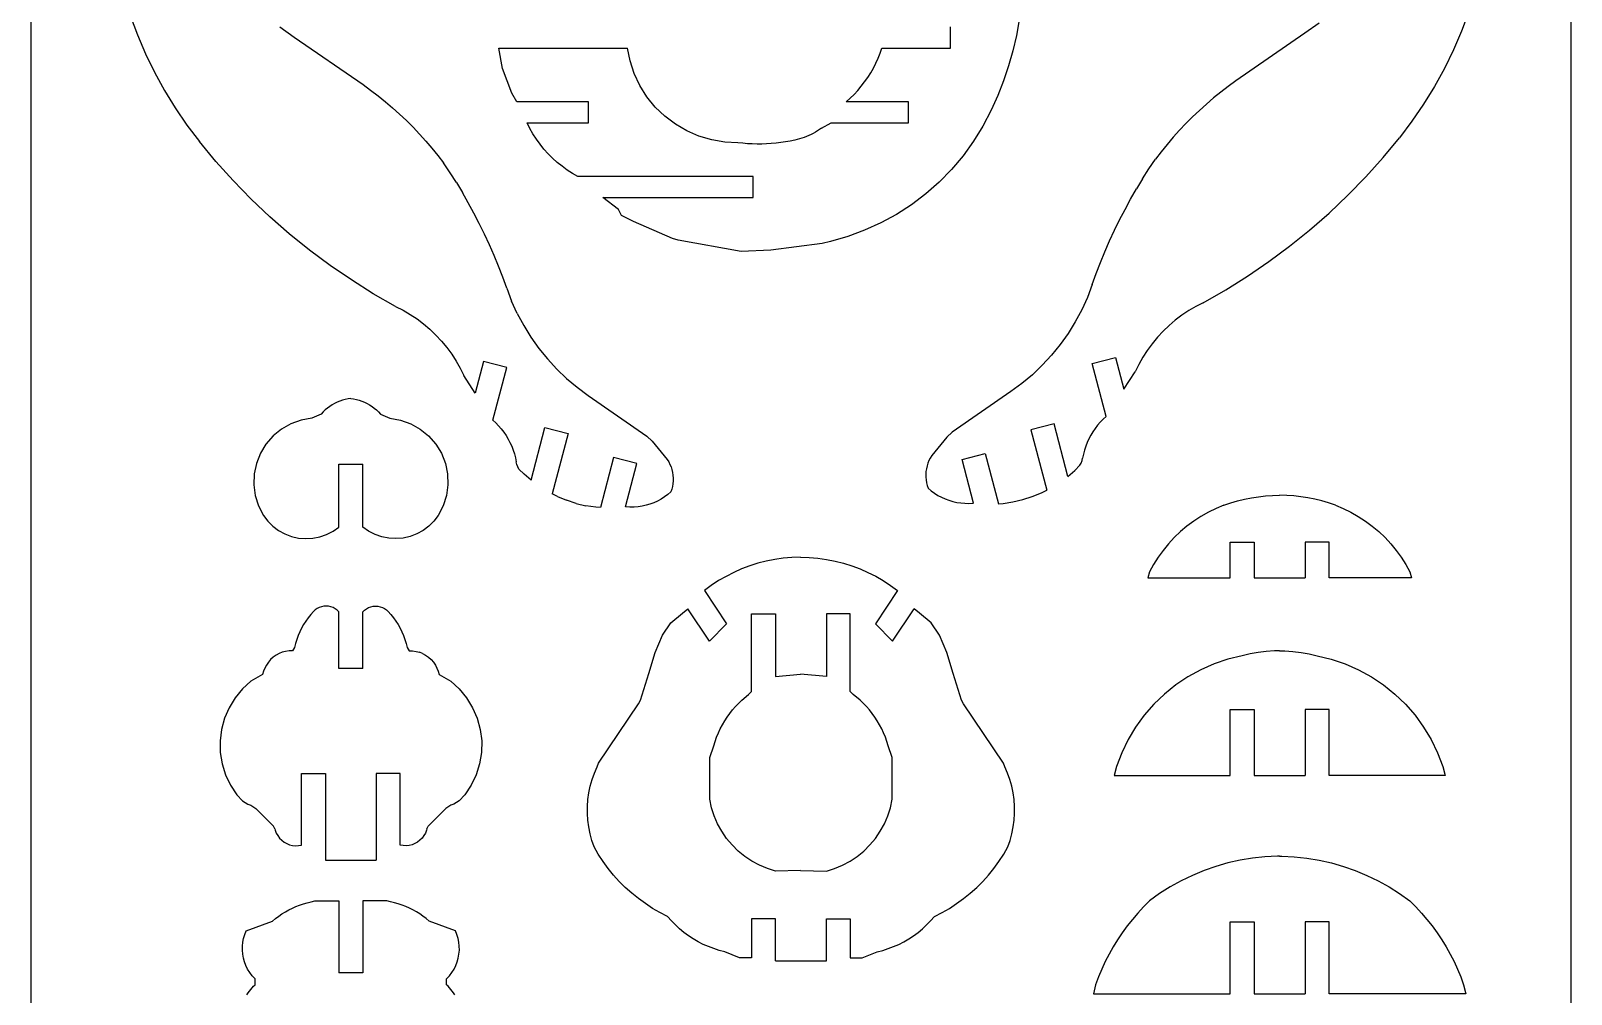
# Model space of a CAD drawing. Extents: x -402 to 402, y -558 to 558.
# Drawn here: x -402.4 to -16.1, y -8 to 233.6 of the extents above; entities that cross this region are included whole.
import ezdxf

# ---------------------------------------------------------------- set-up
doc = ezdxf.new("R2010")
doc.units = 0
doc.header["$MEASUREMENT"] = 0
doc.layers.get('0').update_dxf_attribs({"linetype": 'CONTINUOUS'})

msp = doc.modelspace()

# ---------------------------------------------------------------- linework, layer by layer
for p, q in [((-402.38, 526.13), (-402.38, -525.37)), ((-16.13, -526.12), (-16.13, 526.88)), ((-377.47, 237.43), (-375.66, 232.58)), ((-154.58, 236.32), (-155.25, 232.42)), ((-41.8, 238.37), (-43.61, 233.52)), ((-375.66, 232.58), (-373.61, 227.82)), ((-339.96, 234.53), (-336.35, 232.01)), ((-336.35, 232.01), (-319.07, 220.08)), ((-171.76, 229.26), (-171.76, 234.54)), ((-155.25, 232.42), (-156.11, 228.57)), ((-82.91, 232.95), (-100.2, 221.03)), ((-79.3, 235.47), (-82.91, 232.95)), ((-43.61, 233.52), (-45.65, 228.77)), ((-285.01, 229.26), (-252.76, 229.26)), ((-284.06, 224.13), (-285.01, 229.26)), ((-252.1, 226.01), (-252.76, 229.26)), ((-189.94, 226.7), (-189.44, 227.97)), ((-189.44, 227.97), (-189.01, 229.26)), ((-189.01, 229.26), (-171.76, 229.26)), ((-156.11, 228.57), (-157.18, 224.76)), ((-45.65, 228.77), (-47.92, 224.11)), ((-373.61, 227.82), (-371.34, 223.17)), ((-281.72, 217.94), (-284.06, 224.13)), ((-251.06, 222.85), (-252.1, 226.01)), ((-191.78, 223.04), (-191.11, 224.23)), ((-191.11, 224.23), (-190.5, 225.45)), ((-190.5, 225.45), (-189.94, 226.7)), ((-157.18, 224.76), (-158.45, 221.01)), ((-47.92, 224.11), (-50.42, 219.58)), ((-371.34, 223.17), (-368.85, 218.64)), ((-249.64, 219.85), (-251.06, 222.85)), ((-194.13, 219.68), (-193.29, 220.76)), ((-193.29, 220.76), (-192.51, 221.88)), ((-192.51, 221.88), (-191.78, 223.04)), ((-158.45, 221.01), (-159.91, 217.34)), ((-100.2, 221.03), (-102.11, 219.64)), ((-368.85, 218.64), (-366.14, 214.22)), ((-319.07, 220.08), (-317.16, 218.7)), ((-317.16, 218.7), (-315.29, 217.27)), ((-315.29, 217.27), (-313.45, 215.79)), ((-280.51, 215.79), (-281.72, 217.94)), ((-247.87, 217.04), (-249.64, 219.85)), ((-245.78, 214.46), (-247.87, 217.04)), ((-197.95, 215.79), (-196.92, 216.69)), ((-196.92, 216.69), (-195.94, 217.64)), ((-195.94, 217.64), (-195.01, 218.64)), ((-195.01, 218.64), (-194.13, 219.68)), ((-159.91, 217.34), (-161.56, 213.66)), ((-105.81, 216.73), (-107.61, 215.2)), ((-103.98, 218.21), (-105.81, 216.73)), ((-102.11, 219.64), (-103.98, 218.21)), ((-50.42, 219.58), (-53.13, 215.17)), ((-366.14, 214.22), (-363.21, 209.95)), ((-313.45, 215.79), (-311.66, 214.26)), ((-311.66, 214.26), (-309.91, 212.68)), ((-309.91, 212.68), (-308.2, 211.06)), ((-262.51, 215.79), (-280.51, 215.79)), ((-262.51, 210.51), (-262.51, 215.79)), ((-243.39, 212.14), (-245.78, 214.46)), ((-182.26, 215.79), (-197.95, 215.79)), ((-182.26, 210.51), (-182.26, 215.79)), ((-161.56, 213.66), (-163.62, 209.69)), ((-109.36, 213.63), (-111.07, 212)), ((-107.61, 215.2), (-109.36, 213.63)), ((-53.13, 215.17), (-56.05, 210.89)), ((-363.21, 209.95), (-360.09, 205.82)), ((-308.2, 211.06), (-306.53, 209.4)), ((-306.53, 209.4), (-304.91, 207.69)), ((-277.95, 210.51), (-262.51, 210.51)), ((-277.24, 209.11), (-277.95, 210.51)), ((-276.46, 207.74), (-277.24, 209.11)), ((-240.75, 210.14), (-243.39, 212.14)), ((-237.88, 208.46), (-240.75, 210.14)), ((-204.59, 208.81), (-205.11, 208.47)), ((-204.08, 209.16), (-204.59, 208.81)), ((-204.08, 209.16), (-201.69, 210.51)), ((-201.69, 210.51), (-182.26, 210.51)), ((-163.62, 209.69), (-165.97, 205.88)), ((-114.36, 208.63), (-115.93, 206.87)), ((-112.74, 210.34), (-114.36, 208.63)), ((-111.07, 212), (-112.74, 210.34)), ((-56.05, 210.89), (-59.18, 206.77)), ((-355.96, 200.84), (-360.09, 205.82)), ((-304.91, 207.69), (-303.33, 205.93)), ((-303.33, 205.93), (-301.8, 204.14)), ((-275.61, 206.42), (-276.46, 207.74)), ((-274.69, 205.15), (-275.61, 206.42)), ((-273.7, 203.92), (-274.69, 205.15)), ((-234.83, 207.15), (-237.88, 208.46)), ((-231.64, 206.21), (-234.83, 207.15)), ((-228.37, 205.66), (-231.64, 206.21)), ((-225.05, 205.5), (-228.37, 205.66)), ((-223.86, 205.37), (-225.05, 205.5)), ((-222.67, 205.27), (-223.86, 205.37)), ((-221.48, 205.2), (-222.67, 205.27)), ((-220.28, 205.17), (-221.48, 205.2)), ((-219.09, 205.18), (-220.28, 205.17)), ((-217.89, 205.21), (-219.09, 205.18)), ((-216.7, 205.29), (-217.89, 205.21)), ((-215.51, 205.39), (-216.7, 205.29)), ((-214.32, 205.53), (-215.51, 205.39)), ((-213.14, 205.71), (-214.32, 205.53)), ((-211.96, 205.92), (-213.14, 205.71)), ((-210.79, 206.16), (-211.96, 205.92)), ((-210.19, 206.3), (-210.79, 206.16)), ((-209.59, 206.47), (-210.19, 206.3)), ((-209, 206.65), (-209.59, 206.47)), ((-208.42, 206.85), (-209, 206.65)), ((-207.85, 207.07), (-208.42, 206.85)), ((-207.28, 207.31), (-207.85, 207.07)), ((-206.72, 207.57), (-207.28, 207.31)), ((-206.17, 207.86), (-206.72, 207.57)), ((-205.63, 208.15), (-206.17, 207.86)), ((-205.11, 208.47), (-205.63, 208.15)), ((-165.97, 205.88), (-168.6, 202.25)), ((-117.46, 205.08), (-118.94, 203.25)), ((-115.93, 206.87), (-117.46, 205.08)), ((-63.31, 201.78), (-59.18, 206.77)), ((-301.8, 204.14), (-300.32, 202.31)), ((-300.32, 202.31), (-298.89, 200.43)), ((-272.65, 202.75), (-273.7, 203.92)), ((-271.54, 201.64), (-272.65, 202.75)), ((-270.37, 200.59), (-271.54, 201.64)), ((-168.6, 202.25), (-171.49, 198.83)), ((-122.01, 198.93), (-120.37, 201.37)), ((-118.94, 203.25), (-120.37, 201.37)), ((-67.64, 196.97), (-63.31, 201.78)), ((-351.63, 196.03), (-355.96, 200.84)), ((-297.25, 197.99), (-298.89, 200.43)), ((-295.67, 195.51), (-297.25, 197.99)), ((-269.15, 199.6), (-270.37, 200.59)), ((-267.87, 198.67), (-269.15, 199.6)), ((-266.55, 197.82), (-267.87, 198.67)), ((-265.19, 197.04), (-266.55, 197.82)), ((-221.26, 197.04), (-265.19, 197.04)), ((-221.26, 191.76), (-221.26, 197.04)), ((-171.49, 198.83), (-174.62, 195.63)), ((-123.59, 196.45), (-122.01, 198.93)), ((-347.12, 191.39), (-351.63, 196.03)), ((-295.67, 195.51), (-294.15, 192.99)), ((-174.62, 195.63), (-177.98, 192.68)), ((-126.59, 191.39), (-125.12, 193.93)), ((-123.59, 196.45), (-125.12, 193.93)), ((-72.15, 192.34), (-67.64, 196.97)), ((-342.42, 186.94), (-347.12, 191.39)), ((-292.68, 190.44), (-294.15, 192.99)), ((-291.26, 187.86), (-292.68, 190.44)), ((-258.95, 191.76), (-221.26, 191.76)), ((-255.01, 188.76), (-258.95, 191.76)), ((-181.55, 189.97), (-185.31, 187.54)), ((-177.98, 192.68), (-181.55, 189.97)), ((-128, 188.8), (-126.59, 191.39)), ((-76.84, 187.88), (-72.15, 192.34)), ((-337.55, 182.68), (-342.42, 186.94)), ((-289.91, 185.25), (-291.26, 187.86)), ((-254.26, 187.26), (-255.01, 188.76)), ((-251.26, 185.76), (-254.26, 187.26)), ((-241.43, 181.49), (-251.26, 185.76)), ((-185.31, 187.54), (-189.24, 185.4)), ((-130.65, 183.55), (-129.36, 186.19)), ((-129.36, 186.19), (-128, 188.8)), ((-81.71, 183.62), (-76.84, 187.88)), ((-332.52, 178.61), (-337.55, 182.68)), ((-288.61, 182.61), (-289.91, 185.25)), ((-287.38, 179.94), (-288.61, 182.61)), ((-197.52, 182.01), (-201.82, 180.78)), ((-193.32, 183.55), (-197.52, 182.01)), ((-189.24, 185.4), (-193.32, 183.55)), ((-131.89, 180.88), (-130.65, 183.55)), ((-86.75, 179.55), (-81.71, 183.62)), ((-327.33, 174.75), (-332.52, 178.61)), ((-286.2, 177.24), (-287.38, 179.94)), ((-240.08, 181.04), (-241.43, 181.49)), ((-224.26, 178.26), (-240.08, 181.04)), ((-216.79, 178.6), (-224.26, 178.26)), ((-203.94, 180.25), (-216.79, 178.6)), ((-201.82, 180.78), (-203.94, 180.25)), ((-134.18, 175.46), (-133.06, 178.18)), ((-133.06, 178.18), (-131.89, 180.88)), ((-91.94, 175.69), (-86.75, 179.55)), ((-321.99, 171.09), (-327.33, 174.75)), ((-285.09, 174.52), (-286.2, 177.24)), ((-284.03, 171.77), (-285.09, 174.52)), ((-135.23, 172.71), (-134.18, 175.46)), ((-97.28, 172.03), (-91.94, 175.69)), ((-316.51, 167.65), (-321.99, 171.09)), ((-283.04, 169), (-284.03, 171.77)), ((-136.22, 169.94), (-135.23, 172.71)), ((-102.76, 168.59), (-97.28, 172.03)), ((-310.89, 164.43), (-316.51, 167.65)), ((-283.04, 169), (-281.82, 165.8)), ((-137.45, 166.74), (-138.87, 163.62)), ((-136.22, 169.94), (-137.45, 166.74)), ((-108.37, 165.38), (-102.76, 168.59)), ((-310.89, 164.43), (-309.04, 163.5)), ((-309.04, 163.5), (-307.25, 162.46)), ((-307.25, 162.46), (-305.53, 161.31)), ((-280.4, 162.68), (-281.82, 165.8)), ((-280.4, 162.68), (-278.78, 159.66)), ((-138.87, 163.62), (-140.49, 160.6)), ((-113.74, 162.25), (-115.39, 161.01)), ((-112.01, 163.4), (-113.74, 162.25)), ((-110.22, 164.44), (-112.01, 163.4)), ((-108.37, 165.38), (-110.22, 164.44)), ((-305.53, 161.31), (-303.87, 160.06)), ((-303.87, 160.06), (-302.3, 158.72)), ((-302.3, 158.72), (-300.8, 157.29)), ((-278.78, 159.66), (-276.98, 156.74)), ((-140.49, 160.6), (-142.29, 157.69)), ((-116.97, 159.67), (-118.47, 158.24)), ((-115.39, 161.01), (-116.97, 159.67)), ((-300.8, 157.29), (-299.39, 155.78)), ((-299.39, 155.78), (-298.07, 154.18)), ((-276.98, 156.74), (-274.99, 153.95)), ((-144.28, 154.89), (-146.43, 152.23)), ((-142.29, 157.69), (-144.28, 154.89)), ((-121.2, 155.12), (-122.42, 153.45)), ((-119.88, 156.72), (-121.2, 155.12)), ((-118.47, 158.24), (-119.88, 156.72)), ((-298.07, 154.18), (-296.84, 152.51)), ((-296.84, 152.51), (-295.72, 150.77)), ((-295.72, 150.77), (-294.7, 148.97)), ((-288.85, 150.69), (-290.92, 142.75)), ((-283.05, 149.18), (-288.85, 150.69)), ((-274.99, 153.95), (-272.83, 151.29)), ((-272.83, 151.29), (-270.51, 148.77)), ((-146.43, 152.23), (-148.76, 149.71)), ((-136.22, 150.12), (-130.41, 151.64)), ((-130.41, 151.64), (-128.34, 143.69)), ((-123.54, 151.71), (-124.56, 149.91)), ((-122.42, 153.45), (-123.54, 151.71)), ((-294.7, 148.97), (-293.79, 147.11)), ((-290.92, 142.75), (-293.79, 147.11)), ((-286.5, 135.93), (-283.05, 149.18)), ((-270.51, 148.77), (-268.03, 146.4)), ((-151.24, 147.34), (-153.86, 145.13)), ((-148.76, 149.71), (-151.24, 147.34)), ((-132.76, 136.87), (-136.22, 150.12)), ((-128.34, 143.69), (-125.48, 148.05)), ((-124.56, 149.91), (-125.48, 148.05)), ((-268.03, 146.4), (-265.41, 144.19)), ((-265.41, 144.19), (-262.65, 142.15)), ((-156.62, 143.09), (-171.35, 132.91)), ((-153.86, 145.13), (-156.62, 143.09)), ((-327.43, 139.39), (-328, 138.96)), ((-326.83, 139.78), (-327.43, 139.39)), ((-326.21, 140.13), (-326.83, 139.78)), ((-325.56, 140.44), (-326.21, 140.13)), ((-324.9, 140.71), (-325.56, 140.44)), ((-324.22, 140.94), (-324.9, 140.71)), ((-323.53, 141.13), (-324.22, 140.94)), ((-322.83, 141.28), (-323.53, 141.13)), ((-322.13, 141.38), (-322.83, 141.28)), ((-322.13, 141.38), (-321.42, 141.28)), ((-321.42, 141.28), (-320.72, 141.13)), ((-320.72, 141.13), (-320.03, 140.94)), ((-320.03, 140.94), (-319.35, 140.71)), ((-319.35, 140.71), (-318.69, 140.44)), ((-318.69, 140.44), (-318.04, 140.13)), ((-318.04, 140.13), (-317.42, 139.78)), ((-317.42, 139.78), (-316.82, 139.39)), ((-316.82, 139.39), (-316.25, 138.96)), ((-262.65, 142.15), (-247.92, 131.97)), ((-334.61, 135.95), (-337.16, 135.04)), ((-331.93, 136.41), (-334.61, 135.95)), ((-329.55, 137.48), (-331.93, 136.41)), ((-329.07, 138), (-329.55, 137.48)), ((-328.55, 138.5), (-329.07, 138)), ((-328, 138.96), (-328.55, 138.5)), ((-316.25, 138.96), (-315.7, 138.5)), ((-315.7, 138.5), (-315.18, 138)), ((-315.18, 138), (-314.7, 137.48)), ((-314.7, 137.48), (-312.32, 136.41)), ((-312.32, 136.41), (-309.64, 135.95)), ((-309.64, 135.95), (-307.09, 135.04)), ((-286.5, 135.93), (-285.76, 135.24)), ((-285.76, 135.24), (-285.06, 134.5)), ((-134.21, 135.44), (-134.87, 134.67)), ((-133.51, 136.18), (-134.21, 135.44)), ((-132.76, 136.87), (-133.51, 136.18)), ((-341.63, 131.99), (-343.41, 129.95)), ((-339.53, 133.71), (-341.63, 131.99)), ((-337.16, 135.04), (-339.53, 133.71)), ((-307.09, 135.04), (-304.72, 133.71)), ((-304.72, 133.71), (-302.62, 131.99)), ((-302.62, 131.99), (-300.84, 129.95)), ((-285.06, 134.5), (-284.4, 133.73)), ((-284.4, 133.73), (-283.78, 132.92)), ((-283.78, 132.92), (-283.21, 132.08)), ((-283.21, 132.08), (-282.69, 131.21)), ((-276.93, 120.88), (-273.48, 134.12)), ((-273.48, 134.12), (-267.67, 132.6)), ((-267.67, 132.6), (-271.63, 117.45)), ((-247.92, 131.97), (-246.54, 130.7)), ((-172.72, 131.64), (-176.48, 127.05)), ((-171.35, 132.91), (-172.72, 131.64)), ((-145.79, 135.06), (-151.59, 133.55)), ((-151.59, 133.55), (-147.64, 118.4)), ((-142.33, 121.82), (-145.79, 135.06)), ((-136.57, 132.15), (-137.05, 131.25)), ((-136.05, 133.02), (-136.57, 132.15)), ((-135.48, 133.86), (-136.05, 133.02)), ((-134.87, 134.67), (-135.48, 133.86)), ((-344.82, 127.63), (-345.82, 125.1)), ((-343.41, 129.95), (-344.82, 127.63)), ((-300.84, 129.95), (-299.43, 127.63)), ((-299.43, 127.63), (-298.43, 125.1)), ((-282.69, 131.21), (-282.22, 130.31)), ((-282.22, 130.31), (-281.79, 129.39)), ((-281.79, 129.39), (-281.42, 128.44)), ((-281.42, 128.44), (-281.1, 127.47)), ((-281.1, 127.47), (-280.84, 126.49)), ((-246.54, 130.7), (-242.79, 126.11)), ((-168.84, 126.05), (-163.04, 127.56)), ((-163.04, 127.56), (-159.76, 114.98)), ((-138.16, 128.42), (-138.43, 127.44)), ((-137.84, 129.38), (-138.16, 128.42)), ((-137.47, 130.33), (-137.84, 129.38)), ((-137.05, 131.25), (-137.47, 130.33)), ((-345.82, 125.1), (-346.37, 122.45)), ((-325.13, 109.13), (-325.13, 124.88)), ((-325.13, 124.88), (-319.13, 124.88)), ((-319.13, 109.13), (-319.13, 124.88)), ((-298.43, 125.1), (-297.88, 122.45)), ((-280.84, 126.49), (-280.63, 125.5)), ((-280.51, 124.86), (-280.63, 125.5)), ((-280.29, 124.25), (-280.51, 124.86)), ((-279.97, 123.68), (-280.29, 124.25)), ((-279.97, 123.68), (-278.68, 122.38)), ((-256.23, 126.62), (-259.51, 114.04)), ((-250.42, 125.11), (-256.23, 126.62)), ((-253.27, 114.17), (-250.42, 125.11)), ((-242.79, 126.11), (-242.42, 125.5)), ((-242.42, 125.5), (-242.11, 124.86)), ((-242.11, 124.86), (-241.84, 124.2)), ((-241.84, 124.2), (-241.63, 123.53)), ((-177.8, 123.77), (-177.91, 123.07)), ((-177.64, 124.47), (-177.8, 123.77)), ((-177.43, 125.14), (-177.64, 124.47)), ((-177.16, 125.8), (-177.43, 125.14)), ((-176.84, 126.44), (-177.16, 125.8)), ((-176.48, 127.05), (-176.84, 126.44)), ((-165.99, 115.11), (-168.84, 126.05)), ((-140.59, 123.32), (-139.3, 124.62)), ((-139.3, 124.62), (-138.98, 125.19)), ((-138.98, 125.19), (-138.76, 125.8)), ((-138.76, 125.8), (-138.64, 126.44)), ((-138.43, 127.44), (-138.64, 126.44)), ((-346.37, 122.45), (-346.46, 119.73)), ((-297.88, 122.45), (-297.79, 119.73)), ((-276.93, 120.88), (-278.68, 122.38)), ((-241.63, 123.53), (-241.47, 122.83)), ((-241.38, 120), (-241.49, 119.3)), ((-241.47, 122.83), (-241.36, 122.13)), ((-241.32, 120.71), (-241.38, 120)), ((-241.36, 122.13), (-241.31, 121.42)), ((-241.31, 121.42), (-241.32, 120.71)), ((-177.91, 123.07), (-177.96, 122.36)), ((-177.96, 122.36), (-177.95, 121.65)), ((-177.95, 121.65), (-177.89, 120.94)), ((-177.89, 120.94), (-177.77, 120.24)), ((-177.77, 120.24), (-177.6, 119.55)), ((-142.33, 121.82), (-140.59, 123.32)), ((-346.46, 119.73), (-346.09, 117.05)), ((-346.09, 117.05), (-345.27, 114.46)), ((-298.16, 117.05), (-298.98, 114.46)), ((-297.79, 119.73), (-298.16, 117.05)), ((-270.34, 116.8), (-271.63, 117.45)), ((-270.34, 116.8), (-268.01, 115.84)), ((-244.35, 116.15), (-245.25, 115.67)), ((-243.49, 116.69), (-244.35, 116.15)), ((-242.67, 117.28), (-243.49, 116.69)), ((-241.89, 117.93), (-242.67, 117.28)), ((-241.67, 118.61), (-241.89, 117.93)), ((-241.49, 119.3), (-241.67, 118.61)), ((-177.6, 119.55), (-177.37, 118.87)), ((-177.37, 118.87), (-176.6, 118.22)), ((-176.6, 118.22), (-175.77, 117.63)), ((-175.77, 117.63), (-174.91, 117.09)), ((-174.91, 117.09), (-174.02, 116.61)), ((-174.02, 116.61), (-173.09, 116.19)), ((-173.09, 116.19), (-172.14, 115.84)), ((-156.1, 115.44), (-153.65, 116.02)), ((-153.65, 116.02), (-151.25, 116.79)), ((-151.25, 116.79), (-148.92, 117.74)), ((-148.92, 117.74), (-147.64, 118.4)), ((-99.8, 115.68), (-98.07, 116.11)), ((-98.07, 116.11), (-96.32, 116.46)), ((-96.32, 116.46), (-94.56, 116.75)), ((-94.56, 116.75), (-92.79, 116.95)), ((-92.79, 116.95), (-91.01, 117.09)), ((-91.01, 117.09), (-89.23, 117.14)), ((-87.45, 117.09), (-89.23, 117.14)), ((-85.67, 116.95), (-87.45, 117.09)), ((-83.9, 116.75), (-85.67, 116.95)), ((-82.14, 116.46), (-83.9, 116.75)), ((-80.39, 116.11), (-82.14, 116.46)), ((-78.66, 115.68), (-80.39, 116.11)), ((-345.27, 114.46), (-344.02, 112.05)), ((-344.02, 112.05), (-342.94, 110.62)), ((-300.23, 112.05), (-301.31, 110.62)), ((-298.98, 114.46), (-300.23, 112.05)), ((-265.62, 115.08), (-268.01, 115.84)), ((-265.62, 115.08), (-263.17, 114.5)), ((-260.68, 114.12), (-263.17, 114.5)), ((-259.51, 114.04), (-260.68, 114.12)), ((-253.14, 114.18), (-253.27, 114.17)), ((-252.13, 114.13), (-253.14, 114.18)), ((-251.11, 114.15), (-252.13, 114.13)), ((-250.1, 114.23), (-251.11, 114.15)), ((-249.09, 114.39), (-250.1, 114.23)), ((-248.1, 114.61), (-249.09, 114.39)), ((-247.13, 114.9), (-248.1, 114.61)), ((-246.18, 115.25), (-247.13, 114.9)), ((-245.25, 115.67), (-246.18, 115.25)), ((-172.14, 115.84), (-171.16, 115.55)), ((-171.16, 115.55), (-170.17, 115.33)), ((-170.17, 115.33), (-169.17, 115.17)), ((-169.17, 115.17), (-168.16, 115.09)), ((-168.16, 115.09), (-167.14, 115.07)), ((-167.14, 115.07), (-166.13, 115.13)), ((-166.13, 115.13), (-165.99, 115.11)), ((-159.76, 114.98), (-158.59, 115.06)), ((-158.59, 115.06), (-156.1, 115.44)), ((-107.1, 112.86), (-108.96, 111.81)), ((-105.18, 113.79), (-107.1, 112.86)), ((-103.2, 114.6), (-105.18, 113.79)), ((-103.2, 114.6), (-101.51, 115.17)), ((-101.51, 115.17), (-99.8, 115.68)), ((-76.95, 115.17), (-78.66, 115.68)), ((-75.26, 114.6), (-76.95, 115.17)), ((-75.26, 114.6), (-73.28, 113.79)), ((-73.28, 113.79), (-71.36, 112.86)), ((-71.36, 112.86), (-69.5, 111.81)), ((-342.94, 110.62), (-341.66, 109.36)), ((-341.66, 109.36), (-340.23, 108.28)), ((-340.23, 108.28), (-338.65, 107.42)), ((-326.59, 108.09), (-325.13, 109.13)), ((-317.66, 108.09), (-319.13, 109.13)), ((-304.02, 108.28), (-305.6, 107.42)), ((-302.59, 109.36), (-304.02, 108.28)), ((-301.31, 110.62), (-302.59, 109.36)), ((-112.48, 109.37), (-114.11, 108)), ((-110.76, 110.64), (-112.48, 109.37)), ((-108.96, 111.81), (-110.76, 110.64)), ((-69.5, 111.81), (-67.7, 110.64)), ((-67.7, 110.64), (-65.99, 109.37)), ((-65.99, 109.37), (-64.35, 108)), ((-338.65, 107.42), (-336.98, 106.78)), ((-336.98, 106.78), (-335.23, 106.38)), ((-335.23, 106.38), (-333.44, 106.23)), ((-333.44, 106.23), (-331.64, 106.33)), ((-331.64, 106.33), (-329.88, 106.68)), ((-329.88, 106.68), (-328.19, 107.27)), ((-328.19, 107.27), (-326.59, 108.09)), ((-316.06, 107.27), (-317.66, 108.09)), ((-314.37, 106.68), (-316.06, 107.27)), ((-312.61, 106.33), (-314.37, 106.68)), ((-310.81, 106.23), (-312.61, 106.33)), ((-309.02, 106.38), (-310.81, 106.23)), ((-307.27, 106.78), (-309.02, 106.38)), ((-305.6, 107.42), (-307.27, 106.78)), ((-117.11, 104.95), (-118.47, 103.3)), ((-115.66, 106.52), (-117.11, 104.95)), ((-114.11, 108), (-115.66, 106.52)), ((-101.63, 96.38), (-101.63, 105.38)), ((-101.63, 105.38), (-95.63, 105.38)), ((-95.63, 105.38), (-95.63, 96.38)), ((-82.84, 105.38), (-82.84, 96.38)), ((-76.84, 105.38), (-82.84, 105.38)), ((-76.84, 96.38), (-76.84, 105.38)), ((-64.35, 108), (-62.8, 106.52)), ((-62.8, 106.52), (-61.35, 104.95)), ((-61.35, 104.95), (-60, 103.3)), ((-217.95, 100.6), (-220.05, 100.06)), ((-215.82, 101.02), (-217.95, 100.6)), ((-213.68, 101.32), (-215.82, 101.02)), ((-211.52, 101.51), (-213.68, 101.32)), ((-209.35, 101.57), (-211.52, 101.51)), ((-209.35, 101.57), (-207.17, 101.51)), ((-207.17, 101.51), (-205, 101.33)), ((-205, 101.33), (-202.83, 101.03)), ((-202.83, 101.03), (-200.69, 100.61)), ((-200.69, 100.61), (-198.57, 100.08)), ((-119.71, 101.56), (-120.85, 99.75)), ((-118.47, 103.3), (-119.71, 101.56)), ((-60, 103.3), (-58.75, 101.56)), ((-58.75, 101.56), (-57.61, 99.75)), ((-228.05, 96.78), (-229.93, 95.7)), ((-226.12, 97.77), (-228.05, 96.78)), ((-224.14, 98.64), (-226.12, 97.77)), ((-222.11, 99.41), (-224.14, 98.64)), ((-220.05, 100.06), (-222.11, 99.41)), ((-198.57, 100.08), (-196.49, 99.42)), ((-196.49, 99.42), (-194.45, 98.66)), ((-194.45, 98.66), (-192.45, 97.78)), ((-192.45, 97.78), (-190.5, 96.8)), ((-190.5, 96.8), (-188.61, 95.71)), ((-121.88, 97.88), (-122.31, 96.38)), ((-120.85, 99.75), (-121.88, 97.88)), ((-57.61, 99.75), (-56.59, 97.88)), ((-56.59, 97.88), (-56.15, 96.38)), ((-231.74, 94.51), (-233.48, 93.22)), ((-233.48, 93.22), (-227.9, 84.85)), ((-229.93, 95.7), (-231.74, 94.51)), ((-185.02, 93.22), (-190.6, 84.85)), ((-188.61, 95.71), (-186.78, 94.51)), ((-186.78, 94.51), (-185.02, 93.22)), ((-122.31, 96.38), (-101.63, 96.38)), ((-95.63, 96.38), (-82.84, 96.38)), ((-56.15, 96.38), (-76.84, 96.38)), ((-330.04, 88.97), (-330.57, 88.7)), ((-329.47, 89.17), (-330.04, 88.97)), ((-328.89, 89.28), (-329.47, 89.17)), ((-328.29, 89.31), (-328.89, 89.28)), ((-327.7, 89.26), (-328.29, 89.31)), ((-327.12, 89.13), (-327.7, 89.26)), ((-326.56, 88.93), (-327.12, 89.13)), ((-326.03, 88.64), (-326.56, 88.93)), ((-318.22, 88.64), (-317.69, 88.93)), ((-317.69, 88.93), (-317.13, 89.13)), ((-317.13, 89.13), (-316.55, 89.26)), ((-316.55, 89.26), (-315.96, 89.31)), ((-315.96, 89.31), (-315.36, 89.28)), ((-315.36, 89.28), (-314.78, 89.17)), ((-314.78, 89.17), (-314.21, 88.97)), ((-314.21, 88.97), (-313.68, 88.7)), ((-333.43, 85.55), (-333.99, 84.68)), ((-332.83, 86.39), (-333.43, 85.55)), ((-332.19, 87.2), (-332.83, 86.39)), ((-331.5, 87.96), (-332.19, 87.2)), ((-331.06, 88.36), (-331.5, 87.96)), ((-330.57, 88.7), (-331.06, 88.36)), ((-325.55, 88.29), (-326.03, 88.64)), ((-325.13, 87.88), (-325.55, 88.29)), ((-325.13, 73.63), (-325.13, 87.88)), ((-319.13, 87.88), (-318.7, 88.29)), ((-319.13, 73.63), (-319.13, 87.88)), ((-318.7, 88.29), (-318.22, 88.64)), ((-313.68, 88.7), (-313.19, 88.36)), ((-313.19, 88.36), (-312.75, 87.96)), ((-312.75, 87.96), (-312.06, 87.2)), ((-312.06, 87.2), (-311.42, 86.39)), ((-311.42, 86.39), (-310.82, 85.55)), ((-310.82, 85.55), (-310.26, 84.68)), ((-243.95, 81.99), (-241.88, 85.13)), ((-241.88, 85.13), (-238.95, 87.53)), ((-238.95, 87.53), (-237.63, 88.63)), ((-232.23, 80.52), (-237.63, 88.63)), ((-221.63, 67.88), (-221.63, 87.38)), ((-221.63, 87.38), (-215.63, 87.38)), ((-215.63, 87.38), (-215.63, 71.63)), ((-202.88, 87.38), (-202.88, 71.63)), ((-196.88, 87.38), (-202.88, 87.38)), ((-196.88, 67.88), (-196.88, 87.38)), ((-186.27, 80.52), (-180.87, 88.63)), ((-179.55, 87.53), (-180.87, 88.63)), ((-176.63, 85.13), (-179.55, 87.53)), ((-174.56, 81.99), (-176.63, 85.13)), ((-335.34, 81.91), (-335.69, 80.94)), ((-334.94, 82.86), (-335.34, 81.91)), ((-334.49, 83.78), (-334.94, 82.86)), ((-333.99, 84.68), (-334.49, 83.78)), ((-310.26, 84.68), (-309.76, 83.78)), ((-309.76, 83.78), (-309.31, 82.86)), ((-309.31, 82.86), (-308.91, 81.91)), ((-308.91, 81.91), (-308.56, 80.94)), ((-245.85, 77.7), (-243.95, 81.99)), ((-232.23, 80.52), (-227.9, 84.85)), ((-186.27, 80.52), (-190.6, 84.85)), ((-172.65, 77.7), (-174.56, 81.99)), ((-340.12, 77.41), (-340.88, 76.99)), ((-339.32, 77.74), (-340.12, 77.41)), ((-338.48, 77.97), (-339.32, 77.74)), ((-337.62, 78.1), (-338.48, 77.97)), ((-336.75, 78.13), (-337.62, 78.1)), ((-336.23, 78.95), (-336.75, 78.13)), ((-335.99, 79.95), (-336.23, 78.95)), ((-335.69, 80.94), (-335.99, 79.95)), ((-308.56, 80.94), (-308.26, 79.95)), ((-308.26, 79.95), (-308.02, 78.95)), ((-308.02, 78.95), (-307.5, 78.13)), ((-307.5, 78.13), (-306.63, 78.1)), ((-306.63, 78.1), (-305.77, 77.97)), ((-305.77, 77.97), (-304.93, 77.74)), ((-304.13, 77.41), (-304.93, 77.74)), ((-304.13, 77.41), (-303.37, 76.99)), ((-247.39, 72.44), (-245.85, 77.7)), ((-171.11, 72.44), (-172.65, 77.7)), ((-96.63, 77.33), (-98.63, 76.88)), ((-94.61, 77.69), (-96.63, 77.33)), ((-92.57, 77.94), (-94.61, 77.69)), ((-90.53, 78.09), (-92.57, 77.94)), ((-89.23, 78.12), (-90.53, 78.09)), ((-89.23, 78.12), (-87.93, 78.09)), ((-87.93, 78.09), (-85.89, 77.94)), ((-85.89, 77.94), (-83.85, 77.69)), ((-83.85, 77.69), (-81.84, 77.33)), ((-81.84, 77.33), (-79.84, 76.88)), ((-343.71, 73.78), (-344.03, 72.97)), ((-343.31, 74.54), (-343.71, 73.78)), ((-342.81, 75.26), (-343.31, 74.54)), ((-342.24, 75.91), (-342.81, 75.26)), ((-341.59, 76.49), (-342.24, 75.91)), ((-340.88, 76.99), (-341.59, 76.49)), ((-319.13, 73.63), (-325.13, 73.63)), ((-303.37, 76.99), (-302.66, 76.49)), ((-302.66, 76.49), (-302.01, 75.91)), ((-302.01, 75.91), (-301.44, 75.26)), ((-301.44, 75.26), (-300.94, 74.54)), ((-300.94, 74.54), (-300.54, 73.78)), ((-300.54, 73.78), (-300.22, 72.97)), ((-105.66, 74.84), (-109.02, 73.37)), ((-102.19, 76.01), (-105.66, 74.84)), ((-98.63, 76.88), (-102.19, 76.01)), ((-79.84, 76.88), (-76.27, 76.01)), ((-76.27, 76.01), (-72.8, 74.84)), ((-72.8, 74.84), (-69.44, 73.37)), ((-347.18, 70.48), (-349.32, 68.53)), ((-344.25, 72.13), (-347.18, 70.48)), ((-344.03, 72.97), (-344.25, 72.13)), ((-300.22, 72.97), (-300, 72.13)), ((-300, 72.13), (-297.07, 70.48)), ((-297.07, 70.48), (-294.93, 68.53)), ((-249.53, 65.7), (-247.39, 72.44)), ((-215.63, 71.63), (-209.35, 72.25)), ((-202.88, 71.63), (-209.35, 72.25)), ((-168.98, 65.7), (-171.11, 72.44)), ((-115.28, 69.57), (-118.14, 67.27)), ((-112.23, 71.61), (-115.28, 69.57)), ((-109.02, 73.37), (-112.23, 71.61)), ((-69.44, 73.37), (-66.23, 71.61)), ((-66.23, 71.61), (-63.18, 69.57)), ((-63.18, 69.57), (-60.33, 67.27)), ((-351.16, 66.31), (-352.67, 63.84)), ((-349.32, 68.53), (-351.16, 66.31)), ((-294.93, 68.53), (-293.09, 66.31)), ((-293.09, 66.31), (-291.58, 63.84)), ((-249.98, 64.8), (-249.53, 65.7)), ((-224.88, 64.99), (-224.06, 65.77)), ((-224.06, 65.77), (-222.38, 67.13)), ((-222.38, 67.13), (-221.63, 67.88)), ((-196.13, 67.13), (-196.88, 67.88)), ((-194.44, 65.77), (-196.13, 67.13)), ((-193.62, 64.99), (-194.44, 65.77)), ((-168.53, 64.8), (-168.98, 65.7)), ((-118.14, 67.27), (-120.78, 64.73)), ((-60.33, 67.27), (-57.68, 64.73)), ((-352.67, 63.84), (-353.82, 61.19)), ((-291.58, 63.84), (-290.43, 61.19)), ((-260.03, 49.95), (-249.98, 64.8)), ((-227.77, 61.49), (-227.11, 62.41)), ((-227.11, 62.41), (-226.41, 63.3)), ((-226.41, 63.3), (-225.66, 64.16)), ((-225.66, 64.16), (-224.88, 64.99)), ((-192.84, 64.16), (-193.62, 64.99)), ((-192.09, 63.3), (-192.84, 64.16)), ((-191.39, 62.41), (-192.09, 63.3)), ((-190.73, 61.49), (-191.39, 62.41)), ((-158.48, 49.95), (-168.53, 64.8)), ((-123.19, 61.96), (-125.34, 59)), ((-120.78, 64.73), (-123.19, 61.96)), ((-101.63, 46.88), (-101.63, 63.38)), ((-101.63, 63.38), (-95.63, 63.38)), ((-95.63, 63.38), (-95.63, 46.88)), ((-82.84, 63.38), (-82.84, 46.88)), ((-76.84, 63.38), (-82.84, 63.38)), ((-76.84, 46.88), (-76.84, 63.38)), ((-57.68, 64.73), (-55.28, 61.96)), ((-55.28, 61.96), (-53.12, 59)), ((-354.57, 58.4), (-354.93, 55.53)), ((-353.82, 61.19), (-354.57, 58.4)), ((-290.43, 61.19), (-289.68, 58.4)), ((-289.68, 58.4), (-289.32, 55.53)), ((-229.97, 57.52), (-229.49, 58.55)), ((-229.49, 58.55), (-228.96, 59.55)), ((-228.96, 59.55), (-228.39, 60.54)), ((-228.39, 60.54), (-227.77, 61.49)), ((-190.11, 60.54), (-190.73, 61.49)), ((-189.54, 59.55), (-190.11, 60.54)), ((-189.01, 58.55), (-189.54, 59.55)), ((-188.53, 57.52), (-189.01, 58.55)), ((-125.34, 59), (-127.22, 55.85)), ((-53.12, 59), (-51.24, 55.85)), ((-354.93, 55.53), (-354.87, 52.64)), ((-289.32, 55.53), (-289.38, 52.64)), ((-232.13, 51.38), (-231.11, 54.31)), ((-231.11, 54.31), (-230.78, 55.4)), ((-230.78, 55.4), (-230.4, 56.47)), ((-230.4, 56.47), (-229.97, 57.52)), ((-188.1, 56.47), (-188.53, 57.52)), ((-187.72, 55.4), (-188.1, 56.47)), ((-187.39, 54.31), (-187.72, 55.4)), ((-186.38, 51.38), (-187.39, 54.31)), ((-127.22, 55.85), (-128.82, 52.55)), ((-51.24, 55.85), (-49.64, 52.55)), ((-354.87, 52.64), (-354.4, 49.79)), ((-289.38, 52.64), (-289.85, 49.79)), ((-232.13, 40.88), (-232.13, 51.38)), ((-186.38, 40.88), (-186.38, 51.38)), ((-128.82, 52.55), (-130.13, 49.12)), ((-49.64, 52.55), (-48.34, 49.12)), ((-354.4, 49.79), (-353.54, 47.03)), ((-353.54, 47.03), (-352.29, 44.43)), ((-334.5, 29.38), (-334.5, 47.38)), ((-334.5, 47.38), (-328.5, 47.38)), ((-328.5, 47.38), (-328.5, 25.63)), ((-315.75, 47.38), (-315.75, 25.63)), ((-309.75, 47.38), (-315.75, 47.38)), ((-309.75, 29.38), (-309.75, 47.38)), ((-290.71, 47.03), (-291.96, 44.43)), ((-289.85, 49.79), (-290.71, 47.03)), ((-261.63, 45.84), (-261.07, 47.46)), ((-261.07, 47.46), (-260.4, 49.05)), ((-260.4, 49.05), (-260.03, 49.95)), ((-158.1, 49.05), (-158.48, 49.95)), ((-157.43, 47.46), (-158.1, 49.05)), ((-156.87, 45.84), (-157.43, 47.46)), ((-130.13, 49.12), (-130.75, 46.88)), ((-130.75, 46.88), (-101.63, 46.88)), ((-95.63, 46.88), (-82.84, 46.88)), ((-47.71, 46.88), (-76.84, 46.88)), ((-48.34, 49.12), (-47.71, 46.88)), ((-352.29, 44.43), (-350.68, 42.03)), ((-291.96, 44.43), (-293.57, 42.03)), ((-262.66, 40.79), (-262.43, 42.49)), ((-262.43, 42.49), (-262.08, 44.18)), ((-262.08, 44.18), (-261.63, 45.84)), ((-156.42, 44.18), (-156.87, 45.84)), ((-156.07, 42.49), (-156.42, 44.18)), ((-155.84, 40.79), (-156.07, 42.49)), ((-350.68, 42.03), (-349.3, 40.49)), ((-349.3, 40.49), (-347.97, 39.61)), ((-347.97, 39.61), (-347.23, 39.37)), ((-347.23, 39.37), (-345.95, 38.58)), ((-297.02, 39.37), (-298.3, 38.58)), ((-296.28, 39.61), (-297.02, 39.37)), ((-294.95, 40.49), (-296.28, 39.61)), ((-293.57, 42.03), (-294.95, 40.49)), ((-262.79, 37.35), (-262.78, 39.07)), ((-262.78, 39.07), (-262.66, 40.79)), ((-231.67, 38.77), (-232.13, 40.88)), ((-231.02, 36.72), (-231.67, 38.77)), ((-187.48, 36.72), (-186.83, 38.77)), ((-186.83, 38.77), (-186.38, 40.88)), ((-155.72, 39.07), (-155.84, 40.79)), ((-155.71, 37.35), (-155.72, 39.07)), ((-345.95, 38.58), (-341.55, 34.17)), ((-298.3, 38.58), (-302.7, 34.17)), ((-262.68, 35.64), (-262.79, 37.35)), ((-262.46, 33.93), (-262.68, 35.64)), ((-230.17, 34.74), (-231.02, 36.72)), ((-188.33, 34.74), (-187.48, 36.72)), ((-156.04, 33.93), (-155.82, 35.64)), ((-155.82, 35.64), (-155.71, 37.35)), ((-341.16, 33.46), (-341.55, 34.17)), ((-341.16, 33.46), (-341.08, 33.13)), ((-341.08, 33.13), (-340.81, 32.42)), ((-340.81, 32.42), (-340.45, 31.76)), ((-340.45, 31.76), (-340, 31.15)), ((-340, 31.15), (-339.46, 30.61)), ((-304.25, 31.15), (-304.79, 30.61)), ((-303.8, 31.76), (-304.25, 31.15)), ((-303.44, 32.42), (-303.8, 31.76)), ((-303.17, 33.13), (-303.44, 32.42)), ((-303.09, 33.46), (-303.17, 33.13)), ((-303.09, 33.46), (-302.7, 34.17)), ((-262.14, 32.24), (-262.46, 33.93)), ((-261.7, 30.58), (-262.14, 32.24)), ((-229.14, 32.85), (-230.17, 34.74)), ((-227.93, 31.07), (-229.14, 32.85)), ((-226.55, 29.42), (-227.93, 31.07)), ((-191.95, 29.42), (-190.57, 31.07)), ((-190.57, 31.07), (-189.36, 32.85)), ((-189.36, 32.85), (-188.33, 34.74)), ((-156.8, 30.58), (-156.36, 32.24)), ((-156.36, 32.24), (-156.04, 33.93)), ((-339.46, 30.61), (-338.86, 30.14)), ((-338.86, 30.14), (-338.2, 29.77)), ((-338.2, 29.77), (-337.5, 29.48)), ((-337.5, 29.48), (-336.76, 29.3)), ((-336.76, 29.3), (-336.01, 29.22)), ((-336.01, 29.22), (-335.25, 29.25)), ((-335.25, 29.25), (-334.5, 29.38)), ((-309, 29.25), (-309.75, 29.38)), ((-308.24, 29.22), (-309, 29.25)), ((-307.49, 29.3), (-308.24, 29.22)), ((-306.75, 29.48), (-307.49, 29.3)), ((-306.05, 29.77), (-306.75, 29.48)), ((-305.39, 30.14), (-306.05, 29.77)), ((-304.79, 30.61), (-305.39, 30.14)), ((-261.15, 28.95), (-261.7, 30.58)), ((-260.07, 27.09), (-261.15, 28.95)), ((-258.89, 25.29), (-260.07, 27.09)), ((-225.03, 27.9), (-226.55, 29.42)), ((-223.36, 26.54), (-225.03, 27.9)), ((-195.14, 26.54), (-193.47, 27.9)), ((-193.47, 27.9), (-191.95, 29.42)), ((-159.61, 25.29), (-158.43, 27.09)), ((-158.43, 27.09), (-157.35, 28.95)), ((-157.35, 28.95), (-156.8, 30.58)), ((-328.5, 25.63), (-315.75, 25.63)), ((-257.62, 23.55), (-258.89, 25.29)), ((-256.26, 21.88), (-257.62, 23.55)), ((-221.57, 25.35), (-223.36, 26.54)), ((-219.67, 24.34), (-221.57, 25.35)), ((-217.68, 23.51), (-219.67, 24.34)), ((-215.63, 22.88), (-217.68, 23.51)), ((-202.88, 22.88), (-200.82, 23.51)), ((-200.82, 23.51), (-198.83, 24.34)), ((-198.83, 24.34), (-196.93, 25.35)), ((-196.93, 25.35), (-195.14, 26.54)), ((-162.24, 21.88), (-160.88, 23.55)), ((-160.88, 23.55), (-159.61, 25.29)), ((-105.22, 24.04), (-108.19, 23)), ((-102.2, 24.91), (-105.22, 24.04)), ((-99.13, 25.61), (-102.2, 24.91)), ((-96.03, 26.13), (-99.13, 25.61)), ((-92.91, 26.47), (-96.03, 26.13)), ((-89.77, 26.64), (-92.91, 26.47)), ((-89.23, 26.64), (-89.77, 26.64)), ((-89.23, 26.64), (-88.69, 26.64)), ((-88.69, 26.64), (-85.55, 26.47)), ((-85.55, 26.47), (-82.43, 26.13)), ((-82.43, 26.13), (-79.33, 25.61)), ((-79.33, 25.61), (-76.26, 24.91)), ((-76.26, 24.91), (-73.24, 24.04)), ((-73.24, 24.04), (-70.27, 23)), ((-254.82, 20.28), (-256.26, 21.88)), ((-253.3, 18.76), (-254.82, 20.28)), ((-209.35, 23.05), (-215.63, 22.88)), ((-209.35, 23.05), (-202.88, 22.88)), ((-165.2, 18.76), (-163.68, 20.28)), ((-163.68, 20.28), (-162.24, 21.88)), ((-113.92, 20.42), (-116.67, 18.89)), ((-111.09, 21.79), (-113.92, 20.42)), ((-108.19, 23), (-111.09, 21.79)), ((-70.27, 23), (-67.37, 21.79)), ((-67.37, 21.79), (-64.54, 20.42)), ((-64.54, 20.42), (-61.8, 18.89)), ((-251.7, 17.33), (-253.3, 18.76)), ((-250.02, 15.97), (-251.7, 17.33)), ((-248.28, 14.71), (-250.02, 15.97)), ((-170.22, 14.71), (-168.48, 15.97)), ((-168.48, 15.97), (-166.8, 17.33)), ((-166.8, 17.33), (-165.2, 18.76)), ((-119.32, 17.21), (-121.88, 15.38)), ((-116.67, 18.89), (-119.32, 17.21)), ((-61.8, 18.89), (-59.14, 17.21)), ((-59.14, 17.21), (-56.59, 15.38)), ((-340.21, 11.54), (-339.39, 12.11)), ((-339.39, 12.11), (-338.55, 12.64)), ((-338.55, 12.64), (-337.68, 13.13)), ((-337.68, 13.13), (-336.79, 13.57)), ((-336.79, 13.57), (-335.89, 13.98)), ((-335.89, 13.98), (-334.96, 14.35)), ((-334.96, 14.35), (-334.02, 14.67)), ((-334.02, 14.67), (-333.07, 14.95)), ((-333.07, 14.95), (-332.1, 15.18)), ((-332.1, 15.18), (-331.13, 15.38)), ((-331.13, 15.38), (-325.13, 15.38)), ((-325.13, 15.38), (-325.13, -2.62)), ((-313.13, 15.38), (-319.13, 15.38)), ((-319.13, 15.38), (-319.13, -2.62)), ((-312.15, 15.18), (-313.13, 15.38)), ((-311.18, 14.95), (-312.15, 15.18)), ((-310.23, 14.67), (-311.18, 14.95)), ((-309.29, 14.35), (-310.23, 14.67)), ((-308.36, 13.98), (-309.29, 14.35)), ((-307.46, 13.57), (-308.36, 13.98)), ((-306.57, 13.13), (-307.46, 13.57)), ((-305.7, 12.64), (-306.57, 13.13)), ((-304.86, 12.11), (-305.7, 12.64)), ((-304.04, 11.54), (-304.86, 12.11)), ((-246.48, 13.53), (-248.28, 14.71)), ((-244.62, 12.45), (-246.48, 13.53)), ((-242.7, 11.47), (-244.62, 12.45)), ((-175.8, 11.47), (-173.88, 12.45)), ((-173.88, 12.45), (-172.02, 13.53)), ((-172.02, 13.53), (-170.22, 14.71)), ((-124.79, 12.35), (-126.16, 10.76)), ((-123.36, 13.89), (-124.79, 12.35)), ((-121.88, 15.38), (-123.36, 13.89)), ((-56.59, 15.38), (-55.1, 13.89)), ((-55.1, 13.89), (-53.67, 12.35)), ((-53.67, 12.35), (-52.31, 10.76)), ((-348.74, 6.95), (-348.38, 7.88)), ((-348.38, 7.88), (-341.76, 10.31)), ((-341.76, 10.31), (-341, 10.94)), ((-341, 10.94), (-340.21, 11.54)), ((-303.25, 10.94), (-304.04, 11.54)), ((-302.49, 10.31), (-303.25, 10.94)), ((-295.87, 7.88), (-302.49, 10.31)), ((-295.51, 6.95), (-295.87, 7.88)), ((-241.76, 10.4), (-242.7, 11.47)), ((-240.76, 9.38), (-241.76, 10.4)), ((-239.71, 8.41), (-240.76, 9.38)), ((-238.61, 7.5), (-239.71, 8.41)), ((-221.63, 10.88), (-221.63, 1.13)), ((-215.63, 10.88), (-221.63, 10.88)), ((-215.63, 0.38), (-215.63, 10.88)), ((-202.88, 0.38), (-202.88, 10.88)), ((-202.88, 10.88), (-196.88, 10.88)), ((-196.88, 10.88), (-196.88, 1.13)), ((-179.89, 7.5), (-178.79, 8.41)), ((-178.79, 8.41), (-177.74, 9.38)), ((-177.74, 9.38), (-176.74, 10.4)), ((-176.74, 10.4), (-175.8, 11.47)), ((-127.46, 9.11), (-128.7, 7.42)), ((-126.16, 10.76), (-127.46, 9.11)), ((-101.63, -7.87), (-101.63, 10.13)), ((-101.63, 10.13), (-95.63, 10.13)), ((-95.63, 10.13), (-95.63, -7.87)), ((-82.84, 10.13), (-82.84, -7.87)), ((-76.84, 10.13), (-82.84, 10.13)), ((-76.84, -7.87), (-76.84, 10.13)), ((-52.31, 10.76), (-51, 9.11)), ((-51, 9.11), (-49.77, 7.42)), ((-349.33, 3.03), (-349.32, 4.02)), ((-349.32, 4.02), (-349.22, 5.02)), ((-349.22, 5.02), (-349.03, 5.99)), ((-349.03, 5.99), (-348.74, 6.95)), ((-295.22, 5.99), (-295.51, 6.95)), ((-295.03, 5.02), (-295.22, 5.99)), ((-294.93, 4.02), (-295.03, 5.02)), ((-294.92, 3.03), (-294.93, 4.02)), ((-237.46, 6.65), (-238.61, 7.5)), ((-236.27, 5.87), (-237.46, 6.65)), ((-235.03, 5.15), (-236.27, 5.87)), ((-233.76, 4.5), (-235.03, 5.15)), ((-232.45, 3.92), (-233.76, 4.5)), ((-231.12, 3.42), (-232.45, 3.92)), ((-187.38, 3.42), (-186.05, 3.92)), ((-186.05, 3.92), (-184.74, 4.5)), ((-184.74, 4.5), (-183.47, 5.15)), ((-183.47, 5.15), (-182.23, 5.87)), ((-182.23, 5.87), (-181.04, 6.65)), ((-181.04, 6.65), (-179.89, 7.5)), ((-130.97, 3.88), (-132, 2.05)), ((-129.87, 5.67), (-130.97, 3.88)), ((-128.7, 7.42), (-129.87, 5.67)), ((-49.77, 7.42), (-48.6, 5.67)), ((-48.6, 5.67), (-47.5, 3.88)), ((-47.5, 3.88), (-46.47, 2.05)), ((-349.24, 2.03), (-349.33, 3.03)), ((-349.06, 1.05), (-349.24, 2.03)), ((-348.79, 0.09), (-349.06, 1.05)), ((-348.44, -0.84), (-348.79, 0.09)), ((-295.81, -0.84), (-295.46, 0.09)), ((-295.46, 0.09), (-295.19, 1.05)), ((-295.19, 1.05), (-295.01, 2.03)), ((-295.01, 2.03), (-294.92, 3.03)), ((-229.76, 2.98), (-231.12, 3.42)), ((-228.37, 2.62), (-229.76, 2.98)), ((-224.63, 1.13), (-228.37, 2.62)), ((-221.63, 1.13), (-224.63, 1.13)), ((-215.63, 0.38), (-202.88, 0.38)), ((-196.88, 1.13), (-193.88, 1.13)), ((-193.88, 1.13), (-190.13, 2.62)), ((-190.13, 2.62), (-188.74, 2.98)), ((-188.74, 2.98), (-187.38, 3.42)), ((-132.95, 0.19), (-133.84, -1.72)), ((-132, 2.05), (-132.95, 0.19)), ((-46.47, 2.05), (-45.51, 0.19)), ((-45.51, 0.19), (-44.63, -1.72)), ((-348, -1.73), (-348.44, -0.84)), ((-347.47, -2.58), (-348, -1.73)), ((-346.88, -3.37), (-347.47, -2.58)), ((-346.13, -4.12), (-346.88, -3.37)), ((-319.13, -2.62), (-325.13, -2.62)), ((-298.13, -4.12), (-297.38, -3.37)), ((-297.38, -3.37), (-296.78, -2.58)), ((-296.78, -2.58), (-296.25, -1.73)), ((-296.25, -1.73), (-295.81, -0.84)), ((-134.64, -3.66), (-135.37, -5.63)), ((-133.84, -1.72), (-134.64, -3.66)), ((-44.63, -1.72), (-43.82, -3.66)), ((-43.82, -3.66), (-43.09, -5.63)), ((-348.17, -8.12), (-347.86, -7.68)), ((-347.86, -7.68), (-347.54, -7.25)), ((-347.54, -7.25), (-347.2, -6.83)), ((-347.2, -6.83), (-346.86, -6.42)), ((-346.86, -6.42), (-346.5, -6.02)), ((-346.5, -6.02), (-346.13, -5.63)), ((-346.13, -5.63), (-346.13, -4.12)), ((-298.13, -5.63), (-298.13, -4.12)), ((-297.75, -6.02), (-298.13, -5.63)), ((-297.39, -6.42), (-297.75, -6.02)), ((-297.05, -6.83), (-297.39, -6.42)), ((-296.71, -7.25), (-297.05, -6.83)), ((-296.39, -7.68), (-296.71, -7.25)), ((-296.08, -8.12), (-296.39, -7.68)), ((-135.37, -5.63), (-135.94, -7.87)), ((-43.09, -5.63), (-42.52, -7.87)), ((-135.94, -7.87), (-101.63, -7.87)), ((-95.63, -7.87), (-82.84, -7.87)), ((-42.52, -7.87), (-76.84, -7.87))]:
    msp.add_line(p, q)

doc.saveas('drawing.dxf')
